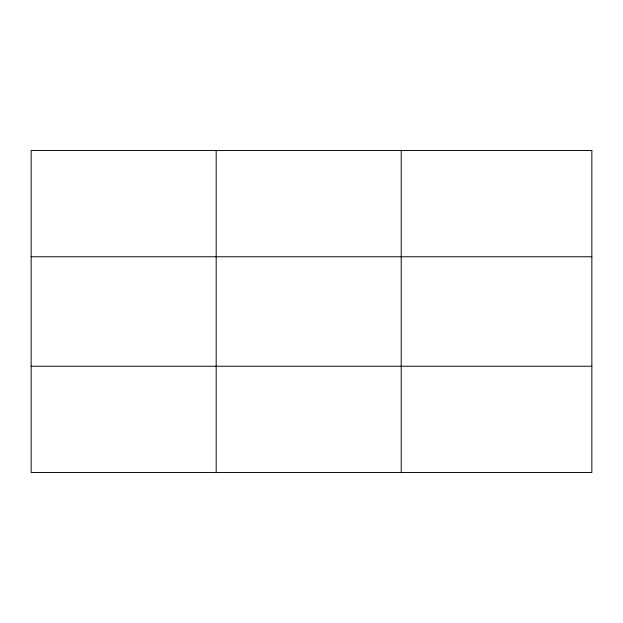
<?xml version="1.0" encoding="UTF-8"?>
<svg xmlns="http://www.w3.org/2000/svg" width="623" height="623" viewBox="0 0 623 623"><rect width="100%" height="100%" fill="white"/><g stroke="black" fill="none" stroke-linecap="round" stroke-linejoin="round"><path stroke-width="0.93" d="M216.181 472.499L216.181 150.501M401.212 472.499L401.212 150.501M31.15 256.762L591.85 256.762M31.15 366.238L591.85 366.238M591.85 150.501L591.85 472.499L31.15 472.499L31.15 150.501L591.85 150.501"/></g></svg>
